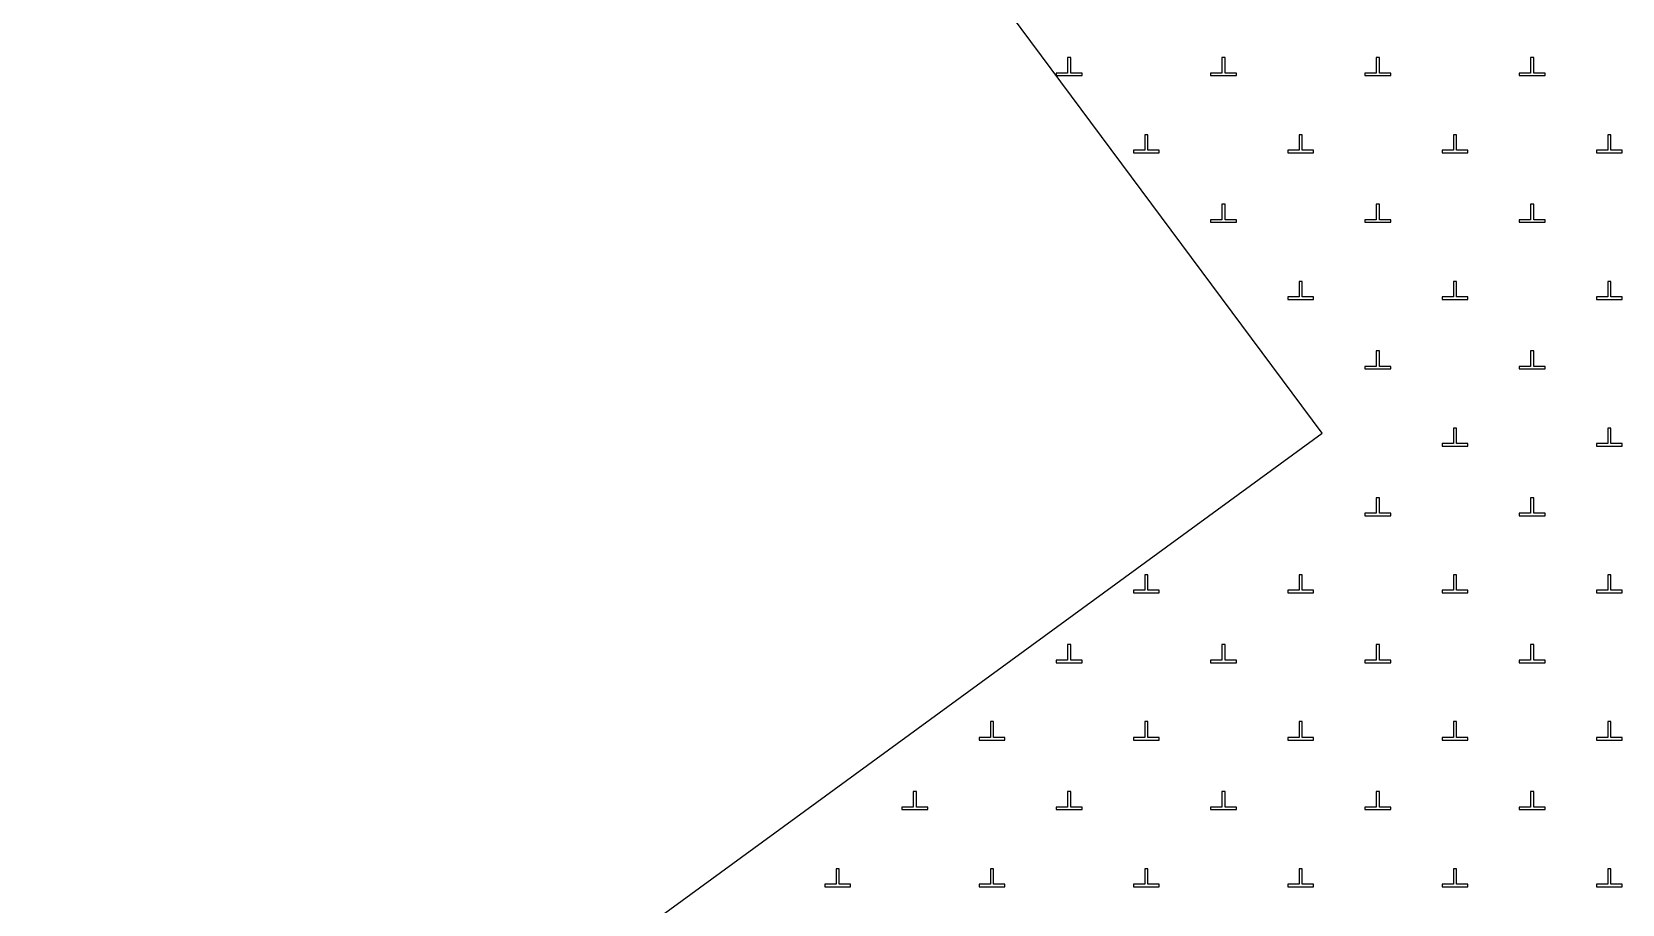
# Model space of a CAD drawing. Extents: x 550890 to 551618, y 1839259 to 1840146.
# Drawn here: x 551424.23 to 551455.14, y 1839954.1 to 1839971.05 of the extents above; entities that cross this region are included whole.
import ezdxf

# ---------------------------------------------------------------- set-up
doc = ezdxf.new("R2010")
doc.units = 0
doc.layers.add('Level 10', color=7, linetype='Continuous')
doc.layers.add('Level 19', color=7, linetype='Continuous')

msp = doc.modelspace()

# ---------------------------------------------------------------- linework, layer by layer
at = {"layer": 'Level 10'}
msp.add_lwpolyline([(551419.93, 1839941.82), (551449.31, 1839963.25), (551424.53, 1839996.55), (551383.5, 1839991.13), (551380.09, 1840000), (551364.14, 1840041.48), (551375.37, 1840077.11), (551380.41, 1840102.63)], dxfattribs=at)
at = {"layer": 'Level 19'}
for p, q in [((551444.42, 1839970.55), (551444.36, 1839970.55)), ((551444.36, 1839970.55), (551444.36, 1839970.25)), ((551444.42, 1839970.25), (551444.42, 1839970.55)), ((551447.42, 1839970.55), (551447.36, 1839970.55)), ((551447.36, 1839970.55), (551447.36, 1839970.25)), ((551447.42, 1839970.25), (551447.42, 1839970.55)), ((551450.42, 1839970.55), (551450.36, 1839970.55)), ((551450.36, 1839970.55), (551450.36, 1839970.25)), ((551450.42, 1839970.25), (551450.42, 1839970.55)), ((551453.42, 1839970.55), (551453.36, 1839970.55)), ((551453.36, 1839970.55), (551453.36, 1839970.25)), ((551453.42, 1839970.25), (551453.42, 1839970.55)), ((551444.36, 1839970.25), (551444.14, 1839970.25)), ((551444.14, 1839970.25), (551444.14, 1839970.2)), ((551444.64, 1839970.25), (551444.42, 1839970.25)), ((551444.64, 1839970.2), (551444.64, 1839970.25)), ((551447.36, 1839970.25), (551447.14, 1839970.25)), ((551447.14, 1839970.25), (551447.14, 1839970.2)), ((551447.64, 1839970.25), (551447.42, 1839970.25)), ((551447.64, 1839970.2), (551447.64, 1839970.25)), ((551450.36, 1839970.25), (551450.14, 1839970.25)), ((551450.14, 1839970.25), (551450.14, 1839970.2)), ((551450.64, 1839970.25), (551450.42, 1839970.25)), ((551450.64, 1839970.2), (551450.64, 1839970.25)), ((551453.36, 1839970.25), (551453.14, 1839970.25)), ((551453.14, 1839970.25), (551453.14, 1839970.2)), ((551453.64, 1839970.25), (551453.42, 1839970.25)), ((551453.64, 1839970.2), (551453.64, 1839970.25)), ((551444.14, 1839970.2), (551444.64, 1839970.2)), ((551447.14, 1839970.2), (551447.64, 1839970.2)), ((551450.14, 1839970.2), (551450.64, 1839970.2)), ((551453.14, 1839970.2), (551453.64, 1839970.2)), ((551445.92, 1839969.05), (551445.86, 1839969.05)), ((551445.86, 1839969.05), (551445.86, 1839968.75)), ((551445.92, 1839968.75), (551445.92, 1839969.05)), ((551448.92, 1839969.05), (551448.86, 1839969.05)), ((551448.86, 1839969.05), (551448.86, 1839968.75)), ((551448.92, 1839968.75), (551448.92, 1839969.05)), ((551451.92, 1839969.05), (551451.86, 1839969.05)), ((551451.86, 1839969.05), (551451.86, 1839968.75)), ((551451.92, 1839968.75), (551451.92, 1839969.05)), ((551454.92, 1839969.05), (551454.86, 1839969.05)), ((551454.86, 1839969.05), (551454.86, 1839968.75)), ((551454.92, 1839968.75), (551454.92, 1839969.05)), ((551445.86, 1839968.75), (551445.64, 1839968.75)), ((551445.64, 1839968.75), (551445.64, 1839968.7)), ((551445.64, 1839968.7), (551446.14, 1839968.7)), ((551446.14, 1839968.75), (551445.92, 1839968.75)), ((551446.14, 1839968.7), (551446.14, 1839968.75)), ((551448.86, 1839968.75), (551448.64, 1839968.75)), ((551448.64, 1839968.75), (551448.64, 1839968.7)), ((551448.64, 1839968.7), (551449.14, 1839968.7)), ((551449.14, 1839968.75), (551448.92, 1839968.75)), ((551449.14, 1839968.7), (551449.14, 1839968.75)), ((551451.86, 1839968.75), (551451.64, 1839968.75)), ((551451.64, 1839968.75), (551451.64, 1839968.7)), ((551451.64, 1839968.7), (551452.14, 1839968.7)), ((551452.14, 1839968.75), (551451.92, 1839968.75)), ((551452.14, 1839968.7), (551452.14, 1839968.75)), ((551454.86, 1839968.75), (551454.64, 1839968.75)), ((551454.64, 1839968.75), (551454.64, 1839968.7)), ((551454.64, 1839968.7), (551455.14, 1839968.7)), ((551455.14, 1839968.75), (551454.92, 1839968.75)), ((551455.14, 1839968.7), (551455.14, 1839968.75)), ((551447.42, 1839967.7), (551447.36, 1839967.7)), ((551447.36, 1839967.7), (551447.36, 1839967.4)), ((551447.42, 1839967.4), (551447.42, 1839967.7)), ((551450.42, 1839967.7), (551450.36, 1839967.7)), ((551450.36, 1839967.7), (551450.36, 1839967.4)), ((551450.42, 1839967.4), (551450.42, 1839967.7)), ((551453.42, 1839967.7), (551453.36, 1839967.7)), ((551453.36, 1839967.7), (551453.36, 1839967.4)), ((551453.42, 1839967.4), (551453.42, 1839967.7)), ((551447.36, 1839967.4), (551447.14, 1839967.4)), ((551447.14, 1839967.4), (551447.14, 1839967.35)), ((551447.14, 1839967.35), (551447.64, 1839967.35)), ((551447.64, 1839967.4), (551447.42, 1839967.4)), ((551447.64, 1839967.35), (551447.64, 1839967.4)), ((551450.36, 1839967.4), (551450.14, 1839967.4)), ((551450.14, 1839967.4), (551450.14, 1839967.35)), ((551450.14, 1839967.35), (551450.64, 1839967.35)), ((551450.64, 1839967.4), (551450.42, 1839967.4)), ((551450.64, 1839967.35), (551450.64, 1839967.4)), ((551453.36, 1839967.4), (551453.14, 1839967.4)), ((551453.14, 1839967.4), (551453.14, 1839967.35)), ((551453.14, 1839967.35), (551453.64, 1839967.35)), ((551453.64, 1839967.4), (551453.42, 1839967.4)), ((551453.64, 1839967.35), (551453.64, 1839967.4)), ((551448.86, 1839965.9), (551448.64, 1839965.9)), ((551448.64, 1839965.9), (551448.64, 1839965.85)), ((551448.92, 1839966.2), (551448.86, 1839966.2)), ((551448.86, 1839966.2), (551448.86, 1839965.9)), ((551448.92, 1839965.9), (551448.92, 1839966.2)), ((551449.14, 1839965.9), (551448.92, 1839965.9)), ((551449.14, 1839965.85), (551449.14, 1839965.9)), ((551451.86, 1839965.9), (551451.64, 1839965.9)), ((551451.64, 1839965.9), (551451.64, 1839965.85)), ((551451.92, 1839966.2), (551451.86, 1839966.2)), ((551451.86, 1839966.2), (551451.86, 1839965.9)), ((551451.92, 1839965.9), (551451.92, 1839966.2)), ((551452.14, 1839965.9), (551451.92, 1839965.9)), ((551452.14, 1839965.85), (551452.14, 1839965.9)), ((551454.86, 1839965.9), (551454.64, 1839965.9)), ((551454.64, 1839965.9), (551454.64, 1839965.85)), ((551454.92, 1839966.2), (551454.86, 1839966.2)), ((551454.86, 1839966.2), (551454.86, 1839965.9)), ((551454.92, 1839965.9), (551454.92, 1839966.2)), ((551455.14, 1839965.9), (551454.92, 1839965.9)), ((551455.14, 1839965.85), (551455.14, 1839965.9)), ((551448.64, 1839965.85), (551449.14, 1839965.85)), ((551451.64, 1839965.85), (551452.14, 1839965.85)), ((551454.64, 1839965.85), (551455.14, 1839965.85)), ((551450.42, 1839964.85), (551450.36, 1839964.85)), ((551450.36, 1839964.85), (551450.36, 1839964.55)), ((551450.42, 1839964.55), (551450.42, 1839964.85)), ((551453.42, 1839964.85), (551453.36, 1839964.85)), ((551453.36, 1839964.85), (551453.36, 1839964.55)), ((551453.42, 1839964.55), (551453.42, 1839964.85)), ((551450.36, 1839964.55), (551450.14, 1839964.55)), ((551450.14, 1839964.55), (551450.14, 1839964.5)), ((551450.14, 1839964.5), (551450.64, 1839964.5)), ((551450.64, 1839964.55), (551450.42, 1839964.55)), ((551450.64, 1839964.5), (551450.64, 1839964.55)), ((551453.36, 1839964.55), (551453.14, 1839964.55)), ((551453.14, 1839964.55), (551453.14, 1839964.5)), ((551453.14, 1839964.5), (551453.64, 1839964.5)), ((551453.64, 1839964.55), (551453.42, 1839964.55)), ((551453.64, 1839964.5), (551453.64, 1839964.55)), ((551451.92, 1839963.35), (551451.86, 1839963.35)), ((551451.86, 1839963.35), (551451.86, 1839963.05)), ((551451.92, 1839963.05), (551451.92, 1839963.35)), ((551454.92, 1839963.35), (551454.86, 1839963.35)), ((551454.86, 1839963.35), (551454.86, 1839963.05)), ((551454.92, 1839963.05), (551454.92, 1839963.35)), ((551451.86, 1839963.05), (551451.64, 1839963.05)), ((551451.64, 1839963.05), (551451.64, 1839963)), ((551451.64, 1839963), (551452.14, 1839963)), ((551452.14, 1839963.05), (551451.92, 1839963.05)), ((551452.14, 1839963), (551452.14, 1839963.05)), ((551454.86, 1839963.05), (551454.64, 1839963.05)), ((551454.64, 1839963.05), (551454.64, 1839963)), ((551454.64, 1839963), (551455.14, 1839963)), ((551455.14, 1839963.05), (551454.92, 1839963.05)), ((551455.14, 1839963), (551455.14, 1839963.05)), ((551450.42, 1839962), (551450.36, 1839962)), ((551450.36, 1839962), (551450.36, 1839961.7)), ((551450.42, 1839961.7), (551450.42, 1839962)), ((551453.42, 1839962), (551453.36, 1839962)), ((551453.36, 1839962), (551453.36, 1839961.7)), ((551453.42, 1839961.7), (551453.42, 1839962)), ((551450.36, 1839961.7), (551450.14, 1839961.7)), ((551450.14, 1839961.7), (551450.14, 1839961.65)), ((551450.14, 1839961.65), (551450.64, 1839961.65)), ((551450.64, 1839961.7), (551450.42, 1839961.7)), ((551450.64, 1839961.65), (551450.64, 1839961.7)), ((551453.36, 1839961.7), (551453.14, 1839961.7)), ((551453.14, 1839961.7), (551453.14, 1839961.65)), ((551453.14, 1839961.65), (551453.64, 1839961.65)), ((551453.64, 1839961.7), (551453.42, 1839961.7)), ((551453.64, 1839961.65), (551453.64, 1839961.7)), ((551445.92, 1839960.5), (551445.86, 1839960.5)), ((551445.86, 1839960.5), (551445.86, 1839960.2)), ((551445.92, 1839960.2), (551445.92, 1839960.5)), ((551448.92, 1839960.5), (551448.86, 1839960.5)), ((551448.86, 1839960.5), (551448.86, 1839960.2)), ((551448.92, 1839960.2), (551448.92, 1839960.5)), ((551451.92, 1839960.5), (551451.86, 1839960.5)), ((551451.86, 1839960.5), (551451.86, 1839960.2)), ((551451.92, 1839960.2), (551451.92, 1839960.5)), ((551454.92, 1839960.5), (551454.86, 1839960.5)), ((551454.86, 1839960.5), (551454.86, 1839960.2)), ((551454.92, 1839960.2), (551454.92, 1839960.5)), ((551445.86, 1839960.2), (551445.64, 1839960.2)), ((551445.64, 1839960.2), (551445.64, 1839960.15)), ((551445.64, 1839960.15), (551446.14, 1839960.15)), ((551446.14, 1839960.2), (551445.92, 1839960.2)), ((551446.14, 1839960.15), (551446.14, 1839960.2)), ((551448.86, 1839960.2), (551448.64, 1839960.2)), ((551448.64, 1839960.2), (551448.64, 1839960.15)), ((551448.64, 1839960.15), (551449.14, 1839960.15)), ((551449.14, 1839960.2), (551448.92, 1839960.2)), ((551449.14, 1839960.15), (551449.14, 1839960.2)), ((551451.86, 1839960.2), (551451.64, 1839960.2)), ((551451.64, 1839960.2), (551451.64, 1839960.15)), ((551451.64, 1839960.15), (551452.14, 1839960.15)), ((551452.14, 1839960.2), (551451.92, 1839960.2)), ((551452.14, 1839960.15), (551452.14, 1839960.2)), ((551454.86, 1839960.2), (551454.64, 1839960.2)), ((551454.64, 1839960.2), (551454.64, 1839960.15)), ((551454.64, 1839960.15), (551455.14, 1839960.15)), ((551455.14, 1839960.2), (551454.92, 1839960.2)), ((551455.14, 1839960.15), (551455.14, 1839960.2)), ((551444.42, 1839959.15), (551444.36, 1839959.15)), ((551444.36, 1839959.15), (551444.36, 1839958.84)), ((551444.42, 1839958.84), (551444.42, 1839959.15)), ((551447.42, 1839959.15), (551447.36, 1839959.15)), ((551447.36, 1839959.15), (551447.36, 1839958.84)), ((551447.42, 1839958.84), (551447.42, 1839959.15)), ((551450.42, 1839959.15), (551450.36, 1839959.15)), ((551450.36, 1839959.15), (551450.36, 1839958.84)), ((551450.42, 1839958.84), (551450.42, 1839959.15)), ((551453.42, 1839959.15), (551453.36, 1839959.15)), ((551453.36, 1839959.15), (551453.36, 1839958.84)), ((551453.42, 1839958.84), (551453.42, 1839959.15)), ((551444.36, 1839958.84), (551444.14, 1839958.84)), ((551444.14, 1839958.84), (551444.14, 1839958.79)), ((551444.14, 1839958.79), (551444.64, 1839958.79)), ((551444.64, 1839958.84), (551444.42, 1839958.84)), ((551444.64, 1839958.79), (551444.64, 1839958.84)), ((551447.36, 1839958.84), (551447.14, 1839958.84)), ((551447.14, 1839958.84), (551447.14, 1839958.79)), ((551447.14, 1839958.79), (551447.64, 1839958.79)), ((551447.64, 1839958.84), (551447.42, 1839958.84)), ((551447.64, 1839958.79), (551447.64, 1839958.84)), ((551450.36, 1839958.84), (551450.14, 1839958.84)), ((551450.14, 1839958.84), (551450.14, 1839958.79)), ((551450.14, 1839958.79), (551450.64, 1839958.79)), ((551450.64, 1839958.84), (551450.42, 1839958.84)), ((551450.64, 1839958.79), (551450.64, 1839958.84)), ((551453.36, 1839958.84), (551453.14, 1839958.84)), ((551453.14, 1839958.84), (551453.14, 1839958.79)), ((551453.14, 1839958.79), (551453.64, 1839958.79)), ((551453.64, 1839958.84), (551453.42, 1839958.84)), ((551453.64, 1839958.79), (551453.64, 1839958.84)), ((551442.92, 1839957.65), (551442.86, 1839957.65)), ((551442.86, 1839957.65), (551442.86, 1839957.34)), ((551442.92, 1839957.34), (551442.92, 1839957.65)), ((551445.92, 1839957.65), (551445.86, 1839957.65)), ((551445.86, 1839957.65), (551445.86, 1839957.34)), ((551445.92, 1839957.34), (551445.92, 1839957.65)), ((551448.92, 1839957.65), (551448.86, 1839957.65)), ((551448.86, 1839957.65), (551448.86, 1839957.34)), ((551448.92, 1839957.34), (551448.92, 1839957.65)), ((551451.92, 1839957.65), (551451.86, 1839957.65)), ((551451.86, 1839957.65), (551451.86, 1839957.34)), ((551451.92, 1839957.34), (551451.92, 1839957.65)), ((551454.92, 1839957.65), (551454.86, 1839957.65)), ((551454.86, 1839957.65), (551454.86, 1839957.34)), ((551454.92, 1839957.34), (551454.92, 1839957.65)), ((551442.86, 1839957.34), (551442.64, 1839957.34)), ((551442.64, 1839957.34), (551442.64, 1839957.29)), ((551442.64, 1839957.29), (551443.14, 1839957.29)), ((551443.14, 1839957.34), (551442.92, 1839957.34)), ((551443.14, 1839957.29), (551443.14, 1839957.34)), ((551445.86, 1839957.34), (551445.64, 1839957.34)), ((551445.64, 1839957.34), (551445.64, 1839957.29)), ((551445.64, 1839957.29), (551446.14, 1839957.29)), ((551446.14, 1839957.34), (551445.92, 1839957.34)), ((551446.14, 1839957.29), (551446.14, 1839957.34)), ((551448.86, 1839957.34), (551448.64, 1839957.34)), ((551448.64, 1839957.34), (551448.64, 1839957.29)), ((551448.64, 1839957.29), (551449.14, 1839957.29)), ((551449.14, 1839957.34), (551448.92, 1839957.34)), ((551449.14, 1839957.29), (551449.14, 1839957.34)), ((551451.86, 1839957.34), (551451.64, 1839957.34)), ((551451.64, 1839957.34), (551451.64, 1839957.29)), ((551451.64, 1839957.29), (551452.14, 1839957.29)), ((551452.14, 1839957.34), (551451.92, 1839957.34)), ((551452.14, 1839957.29), (551452.14, 1839957.34)), ((551454.86, 1839957.34), (551454.64, 1839957.34)), ((551454.64, 1839957.34), (551454.64, 1839957.29)), ((551454.64, 1839957.29), (551455.14, 1839957.29)), ((551455.14, 1839957.34), (551454.92, 1839957.34)), ((551455.14, 1839957.29), (551455.14, 1839957.34)), ((551441.42, 1839956.29), (551441.36, 1839956.29)), ((551441.36, 1839956.29), (551441.36, 1839955.99)), ((551441.42, 1839955.99), (551441.42, 1839956.29)), ((551444.42, 1839956.29), (551444.36, 1839956.29)), ((551444.36, 1839956.29), (551444.36, 1839955.99)), ((551444.42, 1839955.99), (551444.42, 1839956.29)), ((551447.42, 1839956.29), (551447.36, 1839956.29)), ((551447.36, 1839956.29), (551447.36, 1839955.99)), ((551447.42, 1839955.99), (551447.42, 1839956.29)), ((551450.42, 1839956.29), (551450.36, 1839956.29)), ((551450.36, 1839956.29), (551450.36, 1839955.99)), ((551450.42, 1839955.99), (551450.42, 1839956.29)), ((551453.42, 1839956.29), (551453.36, 1839956.29)), ((551453.36, 1839956.29), (551453.36, 1839955.99)), ((551453.42, 1839955.99), (551453.42, 1839956.29)), ((551441.36, 1839955.99), (551441.14, 1839955.99)), ((551441.14, 1839955.99), (551441.14, 1839955.94)), ((551441.14, 1839955.94), (551441.64, 1839955.94)), ((551441.64, 1839955.99), (551441.42, 1839955.99)), ((551441.64, 1839955.94), (551441.64, 1839955.99)), ((551444.36, 1839955.99), (551444.14, 1839955.99)), ((551444.14, 1839955.99), (551444.14, 1839955.94)), ((551444.14, 1839955.94), (551444.64, 1839955.94)), ((551444.64, 1839955.99), (551444.42, 1839955.99)), ((551444.64, 1839955.94), (551444.64, 1839955.99)), ((551447.36, 1839955.99), (551447.14, 1839955.99)), ((551447.14, 1839955.99), (551447.14, 1839955.94)), ((551447.14, 1839955.94), (551447.64, 1839955.94)), ((551447.64, 1839955.99), (551447.42, 1839955.99)), ((551447.64, 1839955.94), (551447.64, 1839955.99)), ((551450.36, 1839955.99), (551450.14, 1839955.99)), ((551450.14, 1839955.99), (551450.14, 1839955.94)), ((551450.14, 1839955.94), (551450.64, 1839955.94)), ((551450.64, 1839955.99), (551450.42, 1839955.99)), ((551450.64, 1839955.94), (551450.64, 1839955.99)), ((551453.36, 1839955.99), (551453.14, 1839955.99)), ((551453.14, 1839955.99), (551453.14, 1839955.94)), ((551453.14, 1839955.94), (551453.64, 1839955.94)), ((551453.64, 1839955.99), (551453.42, 1839955.99)), ((551453.64, 1839955.94), (551453.64, 1839955.99)), ((551439.92, 1839954.79), (551439.86, 1839954.79)), ((551439.86, 1839954.79), (551439.86, 1839954.49)), ((551439.92, 1839954.49), (551439.92, 1839954.79)), ((551442.92, 1839954.79), (551442.86, 1839954.79)), ((551442.86, 1839954.79), (551442.86, 1839954.49)), ((551442.92, 1839954.49), (551442.92, 1839954.79)), ((551445.92, 1839954.79), (551445.86, 1839954.79)), ((551445.86, 1839954.79), (551445.86, 1839954.49)), ((551445.92, 1839954.49), (551445.92, 1839954.79)), ((551448.92, 1839954.79), (551448.86, 1839954.79)), ((551448.86, 1839954.79), (551448.86, 1839954.49)), ((551448.92, 1839954.49), (551448.92, 1839954.79)), ((551451.92, 1839954.79), (551451.86, 1839954.79)), ((551451.86, 1839954.79), (551451.86, 1839954.49)), ((551451.92, 1839954.49), (551451.92, 1839954.79)), ((551454.92, 1839954.79), (551454.86, 1839954.79)), ((551454.86, 1839954.79), (551454.86, 1839954.49)), ((551454.92, 1839954.49), (551454.92, 1839954.79)), ((551439.86, 1839954.49), (551439.64, 1839954.49)), ((551439.64, 1839954.49), (551439.64, 1839954.44)), ((551440.14, 1839954.49), (551439.92, 1839954.49)), ((551440.14, 1839954.44), (551440.14, 1839954.49)), ((551442.86, 1839954.49), (551442.64, 1839954.49)), ((551442.64, 1839954.49), (551442.64, 1839954.44)), ((551443.14, 1839954.49), (551442.92, 1839954.49)), ((551443.14, 1839954.44), (551443.14, 1839954.49)), ((551445.86, 1839954.49), (551445.64, 1839954.49)), ((551445.64, 1839954.49), (551445.64, 1839954.44)), ((551446.14, 1839954.49), (551445.92, 1839954.49)), ((551446.14, 1839954.44), (551446.14, 1839954.49)), ((551448.86, 1839954.49), (551448.64, 1839954.49)), ((551448.64, 1839954.49), (551448.64, 1839954.44)), ((551449.14, 1839954.49), (551448.92, 1839954.49)), ((551449.14, 1839954.44), (551449.14, 1839954.49)), ((551451.86, 1839954.49), (551451.64, 1839954.49)), ((551451.64, 1839954.49), (551451.64, 1839954.44)), ((551452.14, 1839954.49), (551451.92, 1839954.49)), ((551452.14, 1839954.44), (551452.14, 1839954.49)), ((551454.86, 1839954.49), (551454.64, 1839954.49)), ((551454.64, 1839954.49), (551454.64, 1839954.44)), ((551455.14, 1839954.49), (551454.92, 1839954.49)), ((551455.14, 1839954.44), (551455.14, 1839954.49)), ((551439.64, 1839954.44), (551440.14, 1839954.44)), ((551442.64, 1839954.44), (551443.14, 1839954.44)), ((551445.64, 1839954.44), (551446.14, 1839954.44)), ((551448.64, 1839954.44), (551449.14, 1839954.44)), ((551451.64, 1839954.44), (551452.14, 1839954.44)), ((551454.64, 1839954.44), (551455.14, 1839954.44))]:
    msp.add_line(p, q, dxfattribs=at)

doc.saveas('drawing.dxf')
